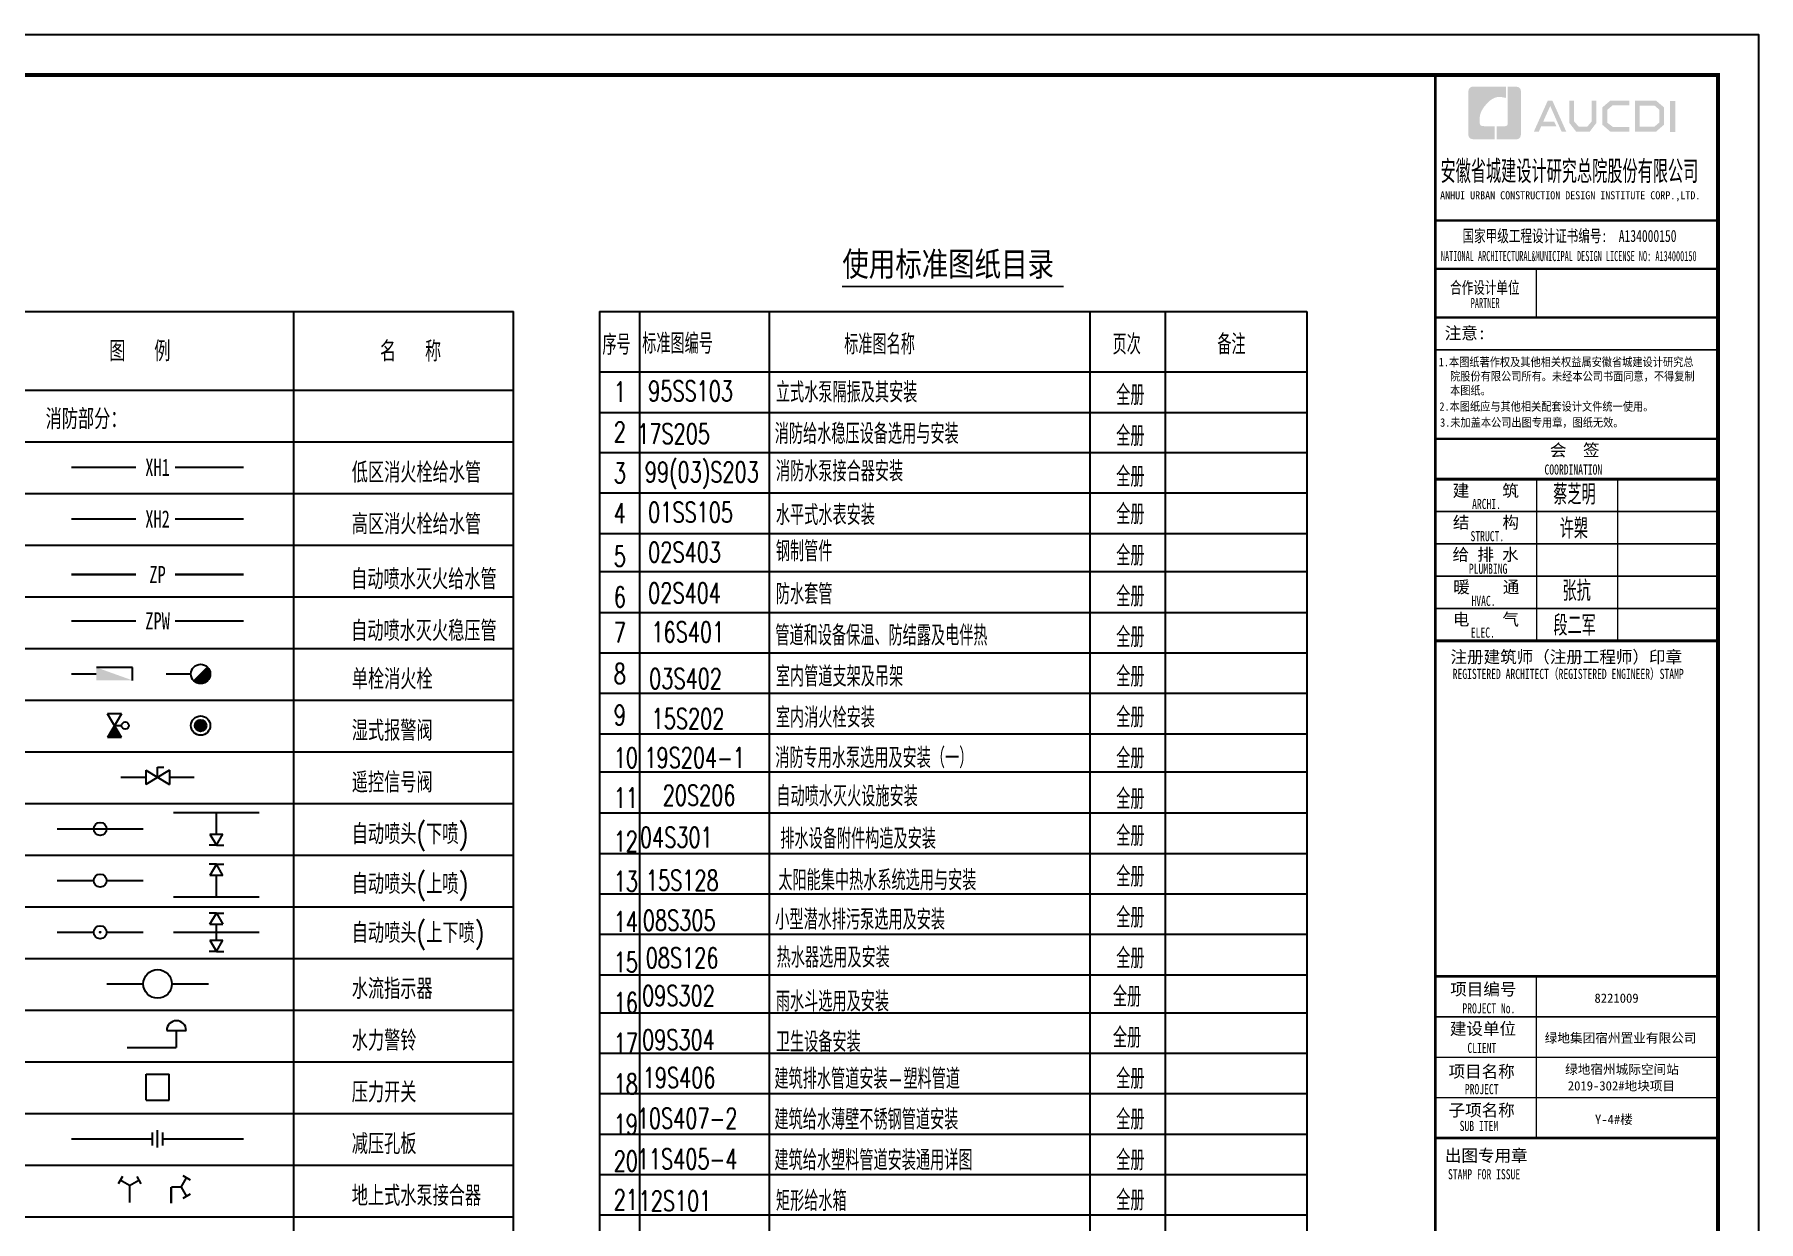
# Model space of a CAD drawing. Extents: x 27938 to 1042331, y -235042 to 1535213.
# Drawn here: x 708963 to 751614, y 1059302 to 1088665 of the extents above; entities that cross this region are included whole.
import ezdxf
from ezdxf.enums import TextEntityAlignment as Align

# ---------------------------------------------------------------- set-up
doc = ezdxf.new("R2010")
doc.units = 0
doc.header["$LTSCALE"] = 1000
doc.header["$MEASUREMENT"] = 0
for name, color, linetype in [('0s-水标注', 7, 'Continuous'), ('PUB_TEXT', 4, 'Continuous'), ('图框', 140, 'Continuous'), ('图签文字', 147, 'Continuous')]:
    doc.layers.add(name, color=color, linetype=linetype)
doc.layers.add('yichutu', color=7, linetype='Continuous', true_color=0xffffff, plot=False)
doc.layers.add('图签', color=147, linetype='Continuous', lineweight=18)
doc.styles.add('HT', font='simhei.ttf')
doc.styles.add('HZ', font='txt', dxfattribs={"bigfont": 'hztxt'})
doc.styles.add('HZ8', font='txt.shx', dxfattribs={"bigfont": 'hztxt.shx'})
doc.styles.add('ST', font='', dxfattribs={"width": 0.8})
doc.styles.add('中森字体', font='', dxfattribs={"width": 0.8})
doc.styles.add('宋体', font='', dxfattribs={"height": 50})
doc.styles.add('建筑图签-1', font='simhei.ttf', dxfattribs={"width": 0.7})
doc.styles.add('建筑图签-2', font='TXT.shx', dxfattribs={"width": 0.5, "bigfont": 'HZTXT.shx'})
doc.styles.get('ST').set_extended_font_data('SimSun')
doc.styles.get('中森字体').set_extended_font_data('SimSun')
doc.styles.get('宋体').set_extended_font_data('SimSun')

# ---------------------------------------------------------------- blocks, each defined once
blk = doc.blocks.new('*X131')
at = {"color": 0, "linetype": 'Continuous'}
for p, q in [((-69891, -48890), (-69782, -48780)), ((-69891, -48876), (-69795, -48780)), ((-69889, -48902), (-69769, -48782)), ((-69889, -48860), (-69811, -48782)), ((-69886, -48913), (-69758, -48786)), ((-69882, -48839), (-69832, -48789)), ((-69881, -48923), (-69748, -48790)), ((-69876, -48932), (-69739, -48795)), ((-69871, -48940), (-69731, -48800)), ((-69864, -48948), (-69723, -48807)), ((-69857, -48955), (-69716, -48814)), ((-69849, -48961), (-69710, -48822)), ((-69841, -48967), (-69704, -48830)), ((-69831, -48972), (-69699, -48840)), ((-69821, -48975), (-69696, -48850)), ((-69810, -48978), (-69693, -48861)), ((-69797, -48980), (-69691, -48874)), ((-69783, -48980), (-69691, -48888)), ((-69766, -48977), (-69694, -48905)), ((-69742, -48967), (-69704, -48929))]:
    blk.add_line(p, q, dxfattribs=at)
blk = doc.blocks.new('院标1')
h = blk.add_hatch(color=150)
h.dxf.hatch_style = 1
h.set_gradient(color1=(33, 113, 253), color2=(33, 113, 253), tint=1, name='INVCURVED')
edge = h.paths.add_edge_path()
edge.add_spline(control_points=[(116373, 648379), (116379, 648379), (116382, 648379), (116391, 648379), (116391, 648379), (116391, 648379), (116616, 648379), (116616, 648379), (116616, 648379), (116616, 648379), (116616, 648054), (116616, 648054), (116616, 648054), (116616, 648054), (116108, 648054), (116108, 648054), (116108, 648054), (116028, 648054), (115963, 648111), (115963, 648199), (115963, 648199), (115963, 648199), (115963, 649215), (115963, 649215), (115963, 649215), (115963, 649295), (116018, 649360), (116108, 649360), (116108, 649360), (116108, 649360), (116897, 649360), (116897, 649360), (116897, 649360), (116897, 649360), (116897, 649080), (116897, 649080), (116897, 649080), (116897, 649080), (116566, 649140), (116356, 648859), (116356, 648859), (116245, 648719), (116240, 648545), (116247, 648466), (116247, 648466), (116254, 648386), (116247, 648466), (116247, 648466), (116247, 648466), (116247, 648466), (116258, 648374), (116373, 648379)], knot_values=[0, 0, 0, 0, 0.071429, 0.071429, 0.071429, 0.107143, 0.142857, 0.142857, 0.142857, 0.178571, 0.214286, 0.214286, 0.214286, 0.25, 0.285714, 0.285714, 0.285714, 0.321429, 0.357143, 0.357143, 0.357143, 0.392857, 0.428571, 0.428571, 0.428571, 0.464286, 0.5, 0.5, 0.5, 0.535714, 0.571429, 0.571429, 0.571429, 0.607143, 0.642857, 0.642857, 0.642857, 0.678571, 0.714286, 0.714286, 0.714286, 0.75, 0.785714, 0.785714, 0.785714, 0.821429, 0.857143, 0.857143, 0.857143, 0.928571, 1, 1, 1, 1], degree=3, periodic=0)
h = blk.add_hatch(color=150)
h.dxf.hatch_style = 1
h.set_gradient(color1=(33, 113, 253), color2=(33, 113, 253), tint=1, name='INVCURVED')
edge = h.paths.add_edge_path()
edge.add_spline(control_points=[(117268, 649215), (117268, 649215), (117268, 648199), (117268, 648199), (117268, 648199), (117268, 648114), (117212, 648054), (117123, 648054), (117123, 648054), (117123, 648054), (116663, 648054), (116663, 648054), (116663, 648054), (116663, 648054), (116663, 648379), (116663, 648379), (116663, 648379), (116663, 648379), (116865, 648379), (116865, 648379), (116865, 648379), (116907, 648379), (116941, 648413), (116941, 648455), (116941, 648455), (116941, 648455), (116941, 649360), (116941, 649360), (116941, 649360), (116941, 649360), (117123, 649360), (117123, 649360), (117123, 649360), (117204, 649360), (117268, 649306), (117268, 649215)], knot_values=[0, 0, 0, 0, 0.1, 0.1, 0.1, 0.15, 0.2, 0.2, 0.2, 0.25, 0.3, 0.3, 0.3, 0.35, 0.4, 0.4, 0.4, 0.45, 0.5, 0.5, 0.5, 0.55, 0.6, 0.6, 0.6, 0.65, 0.7, 0.7, 0.7, 0.75, 0.8, 0.8, 0.8, 0.9, 1, 1, 1, 1], degree=3, periodic=0)
blk = doc.blocks.new('TK')
at = {"layer": '图框'}
h = blk.add_hatch(color=256, dxfattribs=at)
h.paths.add_polyline_path([(547288, 547072), (547414, 547072), (547414, 546302), (547288, 546302)])
h.paths.add_polyline_path([(546536, 546956), (546536, 546430), (546896, 546430), (547020, 546536), (547020, 546855), (546900, 546956)], flags=16)
h.paths.add_polyline_path([(546418, 547074), (546418, 546311), (546940, 546311), (547138, 546482), (547138, 546910), (546943, 547074)])
h.paths.add_polyline_path([(546275, 547077), (546275, 546962), (545868, 546962), (545735, 546851), (545735, 546531), (545868, 546429), (546277, 546429), (546277, 546307), (545813, 546307), (545611, 546481), (545611, 546910), (545809, 547077)])
h.paths.add_polyline_path([(544792, 547075), (544912, 547075), (544912, 546565), (545026, 546433), (545237, 546433), (545351, 546565), (545351, 547075), (545465, 547075), (545465, 546528), (545301, 546311), (544963, 546311), (544792, 546530)])
h.paths.add_polyline_path([(544260, 547074), (544377, 547074), (544719, 546310), (544603, 546310), (544322, 546944), (544147, 546556), (544418, 546556), (544479, 546440), (544098, 546440), (544039, 546308), (543916, 546308)])
for p, q in [((541480, 544114), (548480, 544114)), ((541480, 544114), (548480, 544114)), ((541480, 542914), (548480, 542914))]:
    blk.add_line(p, q, dxfattribs=at)
blk.add_lwpolyline([(465375, 548714), (549475, 548714), (549475, 489314), (465375, 489314)], close=True, dxfattribs=at)
blk.add_lwpolyline([(465375, 548714), (549475, 548714), (549475, 489314), (465375, 489314)], close=True, dxfattribs=at)
at = {"layer": '图框', "const_width": 100}
blk.add_lwpolyline([(548475, 490314), (548475, 547714), (467875, 547714), (467875, 490314)], close=True, dxfattribs=at)
at = {"layer": '图框'}
for points, const_width in [([(541480, 490314), (541480, 547714)], 70), ([(541480, 544114), (548480, 544114)], 60), ([(541480, 542914), (548480, 542914)], 60), ([(541480, 542914), (548480, 542914)], 60), ([(543980, 542914), (543980, 541714)], 35), ([(541480, 541714), (548480, 541714)], 60), ([(541480, 541714), (548480, 541714)], 60), ([(541480, 540913), (548480, 540913)], 35), ([(541488, 538714), (548488, 538714)], 60), ([(541488, 537714), (548488, 537714)], 70), ([(541488, 537714), (548488, 537714)], 70), ([(543988, 537714), (543988, 533714)], 35), ([(545988, 537714), (545988, 533714)], 35), ([(541488, 536914), (548488, 536914)], 35), ([(541488, 536114), (548488, 536114)], 35), ([(541488, 535314), (548488, 535314)], 35), ([(541488, 534514), (548488, 534514)], 35), ([(541488, 533714), (548488, 533714)], 70), ([(541480, 525414), (548480, 525414)], 70), ([(541480, 525414), (548480, 525414)], 70), ([(543980, 521414), (543980, 525414)], 35), ([(541480, 524414), (548480, 524414)], 35), ([(541480, 523414), (548480, 523414)], 35), ([(541480, 522414), (548480, 522414)], 35), ([(548480, 521414), (541480, 521414)], 70)]:
    blk.add_lwpolyline(points, dxfattribs=dict(at, const_width=const_width))
blk.add_blockref('院标1', (426331, -101935))
for s, height, style, width, p in [('ANHUI URBAN CONSTRUCTION DESIGN INSTITUTE CORP.,LTD.', 200, '建筑图签-1', 0.91, (541598, 544636)), ('NATIONAL ARCHITECTURAL&MUNICIPAL DESIGN LICENSE NO: A134000150', 250, '建筑图签-1', 0.6, (541617, 543108)), ('PARTNER', 250, '建筑图签-1', 0.6, (542355, 541947)), ('1.本图纸著作权及其他相关权益属安徽省城建设计研究总', 210, 'HT', 0.88, (541566, 540507)), ('院股份有限公司所有。未经本公司书面同意，不得复制', 210, 'HT', 0.88, (541845, 540153)), ('本图纸。', 210, 'HT', 0.88, (541845, 539803)), (' 2.本图纸应与其他相关配套设计文件统一使用。 ', 210, 'HT', 0.88, (541455, 539406)), ('3.未加盖本公司出图专用章，图纸无效。', 210, 'HT', 0.88, (541598, 539011)), ('COORDINATION', 250, '建筑图签-1', 0.7, (544180, 537827)), ('ARCHI.', 250, '建筑图签-1', 0.7, (542389, 536975)), ('STRUCT.', 250, '建筑图签-1', 0.7, (542350, 536179)), ('PLUMBING', 250, '建筑图签-1', 0.7, (542309, 535372)), ('HVAC.', 250, '建筑图签-1', 0.7, (542374, 534579)), ('ELEC.', 250, '建筑图签-1', 0.7, (542358, 533794)), ('REGISTERED ARCHITECT（REGISTERED ENGINEER）STAMP', 250, '建筑图签-1', 0.7, (541909, 532772)), ('PROJECT No.', 250, '建筑图签-1', 0.7, (542150, 524499, -1799)), ('CLIENT', 250, '建筑图签-1', 0.7, (542274, 523520)), ('PROJECT', 250, '建筑图签-1', 0.7, (542209, 522500)), ('SUB ITEM', 250, '建筑图签-1', 0.7, (542082, 521589)), ('STAMP FOR ISSUE', 250, '建筑图签-1', 0.7, (541793, 520395))]:
    blk.add_text(s, height=height, dxfattribs=dict(at, style=style, width=width)).set_placement(p)
at = {"layer": '图签', "color": 2, "style": '宋体'}
for s, height, p in [('8221009', 229.3, (545417, 524761)), ('绿地集团宿州置业有限公司', 229.34, (544185, 523776)), ('绿地宿州城际空间站', 229.3, (544690, 523001)), ('2019-302#地块项目', 229.34, (544757, 522592))]:
    blk.add_text(s, height=height, dxfattribs=at).set_placement(p)
at = {"layer": '图签文字', "color": 7, "style": '建筑图签-1'}
for s, height, width, p in [('安徽省城建设计研究总院股份有限公司', 500, 0.55, (541608, 545091)), ('国家甲级工程设计证书编号:  A134000150', 300, 0.7, (542152, 543581)), ('合作设计单位', 300, 0.7, (541845, 542304))]:
    blk.add_text(s, height=height, dxfattribs=dict(at, width=width)).set_placement(p)
for s, p in [('注意:', (541711, 541177)), ('会  签', (544315, 538281)), ('建    筑', (541910, 537280)), ('结    构', (541914, 536493)), ('给 排 水', (541905, 535699)), ('暖    通', (541923, 534896)), ('电    气', (541913, 534096)), ('注册建筑师（注册工程师）印章', (541855, 533167)), ('项目编号', (541848, 524946)), ('建设单位', (541840, 523969)), ('项目名称', (541807, 522911)), ('子项名称', (541807, 521954)), ('出图专用章', (541716, 520832))]:
    blk.add_text(s, height=300, dxfattribs=at).set_placement(p)
at = {"layer": '图签文字', "color": 1, "style": '建筑图签-2', "width": 0.7}
for s, p in [('蔡芝明', (544395, 537085)), ('许槊', (544555, 536242)), ('张抗', (544626, 534701)), ('段二军', (544401, 533845))]:
    blk.add_text(s, height=500, dxfattribs=at).set_placement(p)
blk = doc.blocks.new('yct-841-594-84100-59399.9999999999-100-1000.0')
at = {"layer": 'yichutu', "color": 7, "true_color": 0xffffff}
blk.add_lwpolyline([(0, 0), (0, 59400), (84100, 59400), (84100, 0)], close=True, dxfattribs=at)

msp = doc.modelspace()

# ---------------------------------------------------------------- linework, layer by layer
at = {"layer": '0s-水标注', "ltscale": 1.5}
for p, q in [((671692, 1081815.2), (720812, 1081815.2)), ((715380.5, 1046637.2), (715380.5, 1081815.2)), ((720812, 1033857.2), (720812, 1081815.2)), ((671692, 1079865.2), (720812, 1079865.2)), ((671692, 1078587.2), (720812, 1078587.2)), ((671692, 1077309.2), (720812, 1077309.2)), ((671692, 1076031.2), (720812, 1076031.2)), ((671692, 1074753.2), (720812, 1074753.2)), ((671692, 1073475.2), (720812, 1073475.2)), ((711390.3, 1073007), (710495.7, 1073007)), ((711390.3, 1072687.5), (711390.3, 1073007)), ((713242.4, 1073016.7), (712903.5, 1072677.8)), ((671692, 1072197.2), (720812, 1072197.2)), ((711118.7, 1071862.1), (710767.2, 1071862.1)), ((711118.7, 1071862.1), (710767.2, 1071276.4)), ((711118.7, 1071276.4), (710767.2, 1071862.1)), ((710943, 1071569.2), (711118.7, 1071569.2)), ((711118.7, 1071276.4), (710767.2, 1071276.4)), ((671692, 1070919.2), (720812, 1070919.2)), ((711715.1, 1070467), (712300.8, 1070115.5)), ((712300.8, 1070467), (711715.1, 1070115.5)), ((711715.1, 1070467), (711715.1, 1070115.5)), ((712008, 1070291.2), (712008, 1070543.5)), ((712008, 1070543.5), (712164.7, 1070543.5)), ((712300.8, 1070467), (712300.8, 1070115.5)), ((671692, 1069641.2), (720812, 1069641.2)), ((713303.7, 1068885.3), (713463.5, 1068608.6)), ((713303.7, 1068885.3), (713623.2, 1068885.3)), ((713463.5, 1068608.6), (713623.2, 1068885.3)), ((713463.5, 1068608.6), (713283.3, 1068608.6)), ((713463.5, 1068608.6), (713643.6, 1068608.6)), ((671692, 1068363.2), (720812, 1068363.2)), ((713463.5, 1068139.8), (713283.3, 1068139.8)), ((713463.5, 1068139.8), (713303.7, 1067863.1)), ((713463.5, 1068139.8), (713643.6, 1068139.8)), ((713623.2, 1067863.1), (713463.5, 1068139.8)), ((713623.2, 1067863.1), (713303.7, 1067863.1)), ((671692, 1067085.2), (720812, 1067085.2)), ((713463.5, 1066932.8), (713283.3, 1066932.8)), ((713303.7, 1066656.1), (713463.5, 1066932.8)), ((713463.5, 1066932.8), (713643.6, 1066932.8)), ((713463.5, 1066932.8), (713623.2, 1066656.1)), ((713303.7, 1066656.1), (713623.2, 1066656.1)), ((713463.5, 1065981.6), (713283.3, 1065981.6)), ((713303.7, 1066258.3), (713463.5, 1065981.6)), ((713303.7, 1066258.3), (713623.2, 1066258.3)), ((713463.5, 1065981.6), (713623.2, 1066258.3)), ((713463.5, 1065981.6), (713643.6, 1065981.6)), ((671692, 1065807.2), (720812, 1065807.2)), ((671692, 1064529.2), (720812, 1064529.2)), ((671692, 1064529.2), (720812, 1064529.2)), ((712235.6, 1064029.3), (712714.9, 1064029.3)), ((671692, 1063251.2), (720812, 1063251.2)), ((671692, 1063251.2), (720812, 1063251.2)), ((711724, 1062942.7), (712292, 1062942.7)), ((711724, 1062303.7), (711724, 1062942.7)), ((712292, 1062303.7), (712292, 1062942.7)), ((711724, 1062303.7), (712292, 1062303.7)), ((671692, 1061973.2), (720812, 1061973.2)), ((711880.2, 1061185.5), (711880.2, 1061505)), ((712008, 1061132.2), (712008, 1061558.2)), ((712135.8, 1061185.5), (712135.8, 1061505)), ((671692, 1060695.2), (720812, 1060695.2)), ((711136.6, 1060413.2), (711033.3, 1060234.3)), ((711315.5, 1060190.6), (711084.9, 1060323.7)), ((711315.5, 1060190.6), (711546.1, 1060323.7)), ((711494.5, 1060413.2), (711597.7, 1060234.3)), ((712588.5, 1060155.1), (712721.6, 1060385.7)), ((712632.2, 1060437.3), (712811.1, 1060334)), ((712588.5, 1060155.1), (712721.6, 1059924.5)), ((712811.1, 1059976.1), (712632.2, 1059872.9)), ((671692, 1059417.2), (720812, 1059417.2))]:
    msp.add_line(p, q, dxfattribs=at)
at = {"layer": '0s-水标注'}
for p, q in [((722940.1, 1081815.2), (740440.1, 1081815.2)), ((722940.1, 1081815.2), (722940.1, 1042459.2)), ((723940.1, 1042459.2), (723940.1, 1081815.2)), ((727150.1, 1042459.2), (727150.1, 1081815.2)), ((735081, 1042459.2), (735081, 1081815.2)), ((736940.1, 1042459.2), (736940.1, 1081815.2)), ((740440.1, 1081815.2), (740440.1, 1042459.2)), ((740440.1, 1080310.2), (722940.1, 1080310.2)), ((740440.1, 1079310.2), (722940.1, 1079310.2)), ((740440.1, 1078320.2), (722940.1, 1078320.2)), ((740440.1, 1077315.2), (722940.1, 1077315.2)), ((740440.1, 1076310.2), (722940.1, 1076310.2)), ((740440.1, 1075369.2), (722940.1, 1075369.2)), ((740440.1, 1074357.2), (722940.1, 1074357.2)), ((740440.1, 1073362.2), (722940.1, 1073362.2)), ((740440.1, 1072362.2), (722940.1, 1072362.2)), ((740440.1, 1071357.2), (722940.1, 1071357.2)), ((740440.1, 1070416.2), (722940.1, 1070416.2)), ((740440.1, 1069399.2), (722940.1, 1069399.2)), ((740440.1, 1068397.2), (722940.1, 1068397.2)), ((740440.1, 1067402.2), (722940.1, 1067402.2)), ((740440.1, 1066402.2), (722940.1, 1066402.2)), ((740440.1, 1065397.2), (722940.1, 1065397.2)), ((740440.1, 1064456.2), (722940.1, 1064456.2)), ((740440.1, 1063456.2), (722940.1, 1063456.2)), ((740440.1, 1062456.2), (722940.1, 1062456.2)), ((740440.1, 1061456.2), (722940.1, 1061456.2)), ((740440.1, 1060456.2), (722940.1, 1060456.2)), ((740440.1, 1059456.2), (722940.1, 1059456.2))]:
    msp.add_line(p, q, dxfattribs=at)
at = {"layer": '0s-水标注', "ltscale": 1.5, "const_width": 50}
for points in [[(709878, 1077959.2), (711474.2, 1077959.2)], [(712436.7, 1077959.2), (714138, 1077959.2)], [(709878, 1076681.2), (711474.2, 1076681.2)], [(712436.7, 1076681.2), (714138, 1076681.2)], [(709878, 1075306.8), (711474.2, 1075306.8)], [(712436.7, 1075306.8), (714138, 1075306.8)], [(709878, 1074159.8), (711474.2, 1074159.8)], [(712436.7, 1074159.8), (714138, 1074159.8)], [(709878, 1072847.2), (710495.7, 1072847.2)], [(712215.6, 1072847.2), (712833.3, 1072847.2)], [(711097.4, 1070291.2), (711715.1, 1070291.2)], [(712300.8, 1070291.2), (712918.5, 1070291.2)], [(714528.5, 1069417.8), (712398.5, 1069417.8)], [(713463.5, 1068885.3), (713463.5, 1069417.8)], [(710428.2, 1069013.2), (709523, 1069013.2)], [(711653, 1069013.2), (710428.2, 1069013.2)], [(710428.2, 1067735.2), (709523, 1067735.2)], [(711653, 1067735.2), (710747.7, 1067735.2)], [(713463.5, 1067863.1), (713463.5, 1067330.6)], [(714528.5, 1067330.6), (712398.5, 1067330.6)], [(710428.2, 1066457.2), (709523, 1066457.2)], [(711653, 1066457.2), (710747.7, 1066457.2)], [(714528.5, 1066457.2), (712398.5, 1066457.2)], [(713463.5, 1066258.3), (713463.5, 1066656.1)], [(711653, 1065179.2), (710747.7, 1065179.2)], [(713268.2, 1065179.2), (712363, 1065179.2)], [(712475.3, 1063603.3), (712475.3, 1064029.3)], [(712475.3, 1063603.3), (711248.7, 1063603.3)], [(709878, 1061345.2), (711880.2, 1061345.2)], [(712135.8, 1061345.2), (714138, 1061345.2)], [(711315.5, 1059764.6), (711315.5, 1060190.6)], [(712344.6, 1060155.1), (712344.6, 1059749.3)], [(712588.5, 1060155.1), (712344.6, 1060155.1)]]:
    msp.add_lwpolyline(points, dxfattribs=at)
at = {"layer": '0s-水标注', "ltscale": 1.5, "const_width": 239.6}
msp.add_lwpolyline([(712988.2, 1072762.5, 1), (713157.7, 1072932)], format="xyb", dxfattribs=at)
at = {"layer": '0s-水标注', "ltscale": 1.5}
for centre, radius in [((713073, 1072847.2), 239.6), ((711208.7, 1071569.2), 90.1), ((713073, 1071569.2), 238.2), ((713073, 1071569.2), 142), ((710588, 1069013.2), 159.8), ((710588, 1067735.2), 159.8), ((710588, 1066457.2), 159.8), ((710588, 1066457.2), 14), ((712008, 1065179.2), 355)]:
    msp.add_circle(centre, radius, dxfattribs=at)
msp.add_arc((712475.3, 1064029.3), 239.6, 0, 180, dxfattribs=at)
for points in [[(711390.3, 1072687.5), (710495.7, 1073007), (711390.3, 1072687.5), (710495.7, 1072687.5)], [(710767.2, 1071276.4), (710943, 1071569.2), (710767.2, 1071276.4), (711118.7, 1071276.4)]]:
    msp.add_solid(points, dxfattribs=at)
at = {"layer": 'PUB_TEXT', "ltscale": 1.5, "const_width": 48}
msp.add_lwpolyline([(728940.3, 1082431.1), (734426.9, 1082431.1)], dxfattribs=at)

# ---------------------------------------------------------------- block references
msp.add_blockref('TK', (202139.1, 539951.7))
at = {"layer": '0s-水标注', "ltscale": 1.5, "xscale": 1.419999999925494, "yscale": 1.419999999925494, "zscale": 1.419999999925494}
msp.add_blockref('*X131', (812169.9, 1140985.2), dxfattribs=at)
at = {"layer": 'yichutu'}
msp.add_blockref('yct-841-594-84100-59399.9999999999-100-1000.0', (667514.1, 1029265.3), dxfattribs=at)

# ---------------------------------------------------------------- texts
at = {"layer": '0s-水标注', "style": 'HZ', "width": 0.7}
for s, p in [('序号', (723013.9, 1080741.1)), ('标准图编号', (723997.1, 1080768.1)), ('标准图名称', (728993.9, 1080749.5)), ('页次', (735633.5, 1080749.5)), ('备注', (738226.1, 1080749.5)), ('1', (723292.3, 1079575.6)), ('95SS103', (724144.4, 1079597.3)), ('立式水泵隔振及其安装', (727304.4, 1079562.7)), ('全册', (735722.6, 1079495.2)), ('2', (723292.3, 1078585.6)), ('消防给水稳压设备选用与安装', (727276.9, 1078537.5)), ('全册', (735722.6, 1078482.8)), ('3', (723292.3, 1077566.4)), ('99(03)S203', (724061.9, 1077590.4)), ('消防水泵接合器安装', (727304.4, 1077609)), ('全册', (735722.6, 1077475.8)), ('4', (723292.3, 1076575.6)), ('01SS105', (724144.4, 1076597.9)), ('水平式水表安装', (727304.4, 1076528.8)), ('全册', (735722.6, 1076549.2)), ('02S403', (724144.4, 1075609.9)), ('钢制管件', (727304.4, 1075629.8)), ('5', (723292.3, 1075507.6)), ('全册', (735722.6, 1075527.2)), ('6', (723292.3, 1074497.9)), ('02S404', (724144.4, 1074599.7)), ('防水套管', (727304.4, 1074571.7)), ('全册', (735722.6, 1074514.8)), ('7', (723292.3, 1073623.3)), ('16S401', (724225.8, 1073633.3)), ('管道和设备保温、防结露及电伴热', (727290.8, 1073549.5)), ('全册', (735722.6, 1073507.8)), ('8', (723292.3, 1072602.1)), ('03S402', (724169.6, 1072482)), ('室内管道支架及吊架', (727304.4, 1072533.5)), ('全册', (735722.6, 1072532.2)), ('9', (723292.3, 1071579.3)), ('15S202', (724230.7, 1071488.6)), ('室内消火栓安装', (727304.4, 1071517.2)), ('全册', (735722.6, 1071525.2)), ('10', (723292.3, 1070523.3)), ('全册', (735722.6, 1070512.8)), ('11', (723292.3, 1069533.1)), ('全册', (735722.6, 1069505.8)), ('12', (723292.3, 1068455.8)), ('排水设备附件构造及安装', (727414.6, 1068521)), ('全册', (735722.6, 1068591.2)), ('15S128', (724089.3, 1067493.5)), ('太阳能集中热水系统选用与安装', (727365, 1067493.5)), ('全册', (735722.6, 1067584.2)), ('13', (723292.3, 1067467.5)), ('14', (723292.3, 1066467.5)), ('小型潜水排污泵选用及安装', (727289.2, 1066520)), ('全册', (735722.6, 1066571.8)), ('15', (723292.3, 1065467.5)), ('08S126', (724083.8, 1065573.3)), ('热水器选用及安装', (727323.3, 1065581.3)), ('全册', (735722.6, 1065564.8)), ('雨水斗选用及安装', (727304.2, 1064496.2)), ('全册', (735641.5, 1064615.1)), ('16', (723292.3, 1064467.5)), ('全册', (735641.5, 1063601.1)), ('17', (723292.3, 1063460.5)), ('卫生设备安装', (727304.2, 1063494.4)), ('18', (723292.3, 1062453.5)), ('全册', (735722.6, 1062584.2)), ('建筑给水薄壁不锈钢管道安装', (727268.6, 1061574.7)), ('全册', (735722.6, 1061577.2)), ('19', (723292.3, 1061453.5)), ('20', (723292.3, 1060548.5)), ('建筑给水塑料管道安装通用详图', (727268.6, 1060567.7)), ('全册', (735722.6, 1060570.2)), ('21', (723292.3, 1059592.3)), ('矩形给水箱', (727305.6, 1059561.6)), ('全册', (735722.6, 1059577.2))]:
    msp.add_text(s, height=500, dxfattribs=at).set_placement(p)
at = {"layer": '0s-水标注', "style": 'HZ', "width": 0.8}
for s, p in [('图  例', (710812.5, 1080578.7)), ('名  称', (717510.1, 1080575.9)), ('低区消火栓给水管', (716812.5, 1077579)), ('高区消火栓给水管', (716812.5, 1076301)), ('自动喷水灭火给水管', (716797.2, 1074939.8)), ('自动喷水灭火稳压管', (716797.2, 1073661.8)), ('单栓消火栓', (716812.5, 1072467)), ('湿式报警阀', (716812.5, 1071193.4)), ('遥控信号阀', (716812.5, 1069913.2)), ('自动喷头(下喷)', (716812.5, 1068635.2)), ('自动喷头(上喷)', (716812.5, 1067400.6)), ('自动喷头(上下喷)', (716812.5, 1066188.8)), ('水流指示器', (716812.5, 1064805.6)), ('水力警铃', (716812.5, 1063525.4)), ('压力开关', (716812.5, 1062247.4)), ('减压孔板', (716812.5, 1060969.4)), ('地上式水泵接合器', (716812.5, 1059689.2))]:
    msp.add_text(s, height=500, rotation=0, dxfattribs=at).set_placement(p)
at = {"layer": '0s-水标注', "ltscale": 1.5, "style": 'HZ8', "width": 0.8}
msp.add_text('消防部分：', height=500, dxfattribs=at).set_placement((709239.6, 1078901.9))
at = {"layer": '0s-水标注', "style": 'HZ', "width": 0.7}
for s, p in [('17S205 ', (724929.4, 1078788)), ('04S301', (724841.8, 1068805.4)), ('08S305', (724913.1, 1066753.5)), ('09S302', (724894.3, 1064889.8)), ('09S304', (724894.3, 1063797.1)), ('10S407-2', (725107.6, 1061853.4)), ('11S405-4', (725107.6, 1060846.4)), ('12S101', (724808.7, 1059812.2))]:
    msp.add_text(s, height=500, dxfattribs=at).set_placement(p, align=Align.MIDDLE)
at = {"layer": '0s-水标注', "ltscale": 1.5, "style": 'ST', "width": 0.7}
for s, p in [('XH1', (712008, 1077959.2)), ('XH2', (712008, 1076681.2)), ('ZP', (712008, 1075306.8)), ('ZPW', (712008, 1074159.8))]:
    msp.add_text(s, height=426, dxfattribs=at).set_placement(p, align=Align.MIDDLE)
at = {"layer": '0s-水标注', "color": 1, "style": 'HZ', "width": 0.7}
for s, p in [('19S204-1', (725297.1, 1070776.9)), ('20S206', (725404, 1069844.4)), ('19S406', (724910.3, 1062860.4))]:
    msp.add_text(s, height=500, dxfattribs=at).set_placement(p, align=Align.MIDDLE)
for s, p in [('消防专用水泵选用及安装（一）', (727289.2, 1070520.3)), ('自动喷水灭火设施安装', (727316.7, 1069570)), ('建筑排水管道安装-塑料管道', (727268.6, 1062581.7))]:
    msp.add_text(s, height=500, dxfattribs=at).set_placement(p)
at = {"layer": 'PUB_TEXT', "style": '中森字体', "width": 0.8}
msp.add_text('使用标准图纸目录', height=600, dxfattribs=at).set_placement((728948, 1082687.2))
at = {"layer": '图签', "color": 2, "style": '宋体'}
msp.add_text('Y-4#楼', height=229.34, dxfattribs=at).set_placement((747568.2, 1061713.2))

doc.saveas('drawing.dxf')
